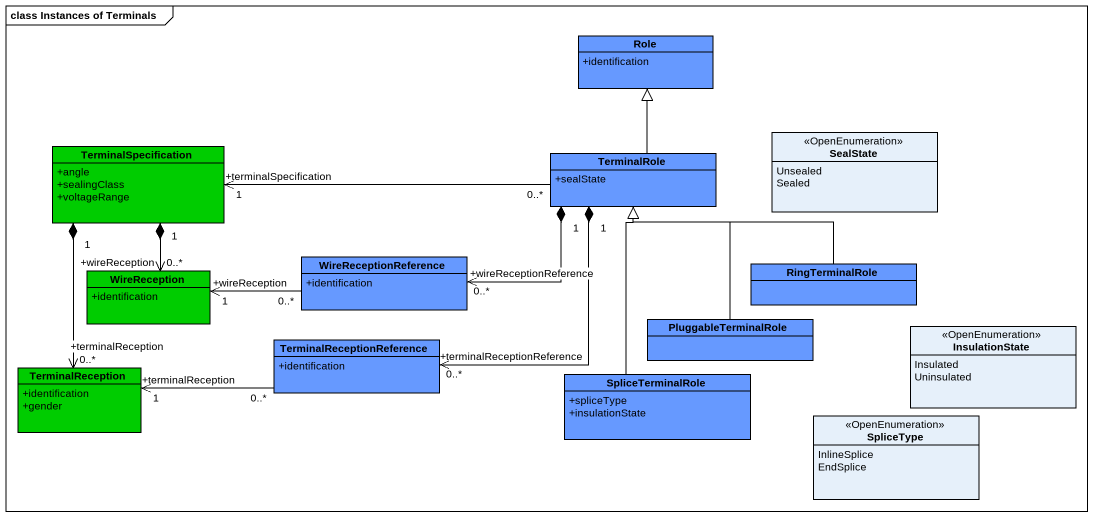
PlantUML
@startuml
mainframe class Instances of Terminals
hide circle
hide empty members
skinparam classAttributeIconSize 0
class Role #6699FF {
  +identification
}
enum SealState <<OpenEnumeration>> {
  Unsealed
  Sealed
}
class TerminalSpecification #00CC00 {
  +angle
  +sealingClass
  +voltageRange
}
class TerminalRole #6699FF {
  +sealState
}
class WireReceptionReference #6699FF {
  +identification
}
class RingTerminalRole #6699FF
class WireReception #00CC00 {
  +identification
}
class TerminalReceptionReference #6699FF {
  +identification
}
class PluggableTerminalRole #6699FF
enum InsulationState <<OpenEnumeration>> {
  Insulated
  Uninsulated
}
class TerminalReception #00CC00 {
  +identification
  +gender
}
class SpliceTerminalRole #6699FF {
  +spliceType
  +insulationState
}
enum SpliceType <<OpenEnumeration>> {
  InlineSplice
  EndSplice
}
TerminalSpecification "1" *--> "+wireReception\n0..*" WireReception
TerminalSpecification "1" *--> "+terminalReception\n0..*" TerminalReception
TerminalRole -up-|> Role
TerminalRole "0..*" -left-> "+terminalSpecification\n1" TerminalSpecification
WireReceptionReference "+wireReceptionReference\n0..*" <-right-* "1" TerminalRole
WireReceptionReference "0..*" -left-> "+wireReception\n1" WireReception
RingTerminalRole -left-|> TerminalRole
TerminalReceptionReference "+terminalReceptionReference\n0..*" <-up-* "1" TerminalRole
TerminalReceptionReference "0..*" -left-> "+terminalReception\n1" TerminalReception
PluggableTerminalRole -up-|> TerminalRole
SpliceTerminalRole -up-|> TerminalRole
@enduml
